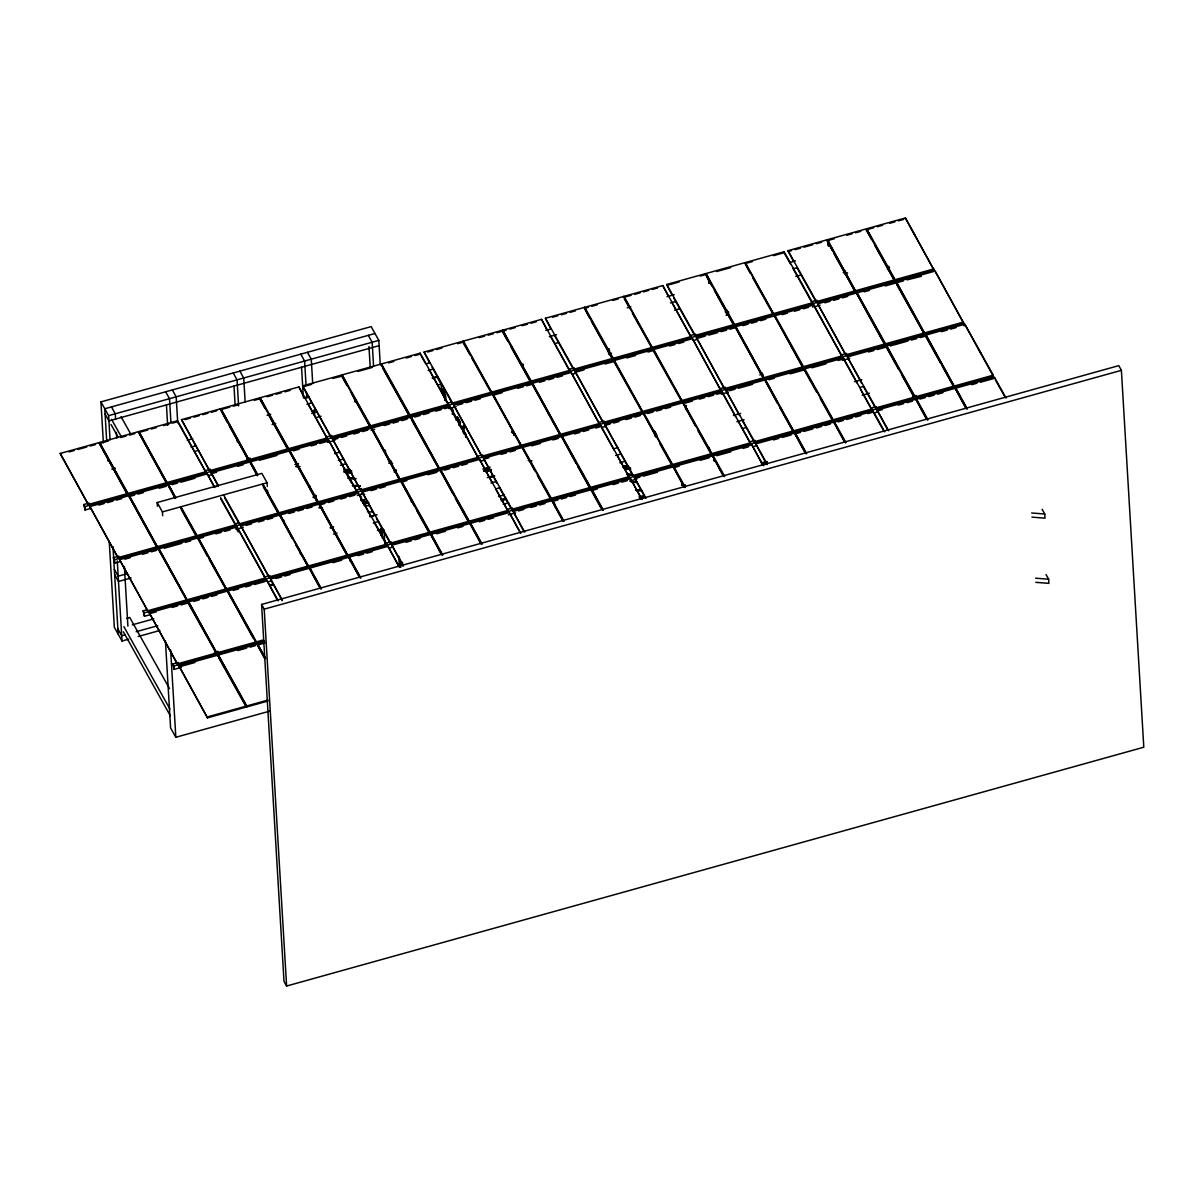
<?xml version="1.0" encoding="UTF-8"?>
<svg xmlns="http://www.w3.org/2000/svg" width="1204" height="1204" viewBox="0 0 1204 1204"><rect width="100%" height="100%" fill="white"/><g stroke="black" fill="none" stroke-linecap="round" stroke-linejoin="round"><path stroke-width="1.5" d="M511.79 432.417L512.874 432.763L512.317 431.559L513.175 432.176L514.198 435.487L513.747 433.004L511.956 431.303M714.107 460.997L714.138 458.032M714.303 460.951L714.333 457.987M441.793 393.392C439.701 382.571 447.677 395.604 445.555 400.3M443.328 389.103L441.055 389.735M309.88 487.003L309.97 486.085L309.774 487.846M354.804 400.195L355.225 401.113L354.608 399.382L355.135 401.97M394.912 471.035L396.372 469.951L395.394 472.359L394.4 472.299L394.28 470.087M513.867 435.111L513.747 433.004L512.452 432.04L512.663 432.913M608.517 351.538L608.908 349.01M656.948 435.02L655.518 436.345L654.193 431.182L655.126 434.599M725.846 309.895L726.343 312.634L728.209 313.537L727.321 315.042M887.483 269.545L888.808 266.25M364.225 503.046L363.924 500.819L360.974 500.111M311.67 384.347L302.851 386.8L331.326 437.744L302.806 385.852L341.56 375.061L342.207 376.024L332.801 378.447M827.885 240.499L828.186 245.767M921.406 276.288L906.973 279.9M452.298 414.161L453.156 410.97L451.53 408.066M452.478 414.146L453.336 410.955L451.711 408.051M462.848 429.572L463.841 426.035L461.99 426.562L462.471 427.811L463.886 427.856L463.841 426.035M462.803 431.92L464.292 426.607M463.314 430.836L464.308 427.3M685.422 408.999L686.43 405.462M728.375 311.821L726.132 315.297M456.286 420.166L457.595 417.261L460.515 422.499L459.401 425.403M456.466 420.166L457.595 417.261M459.221 425.403L460.334 422.499L457.415 417.246M686.084 409.571L687.032 408.984M687.604 410.564L686.762 410.143L687.198 410.805M889.515 267.408L888.326 269.561L887.589 268.447M728.315 314.033L726.915 314.124L727.788 311.415L725.275 311.279L725.696 312.739M728.766 312.393L727.291 314.5M443.99 396.658L448.746 405.221M609.435 349.265L608.426 352.245L608.908 350.003L608.983 352.426L610.849 354.653M759.89 375.046L761.997 372.668M763.095 374.293L762.042 375.257L759.95 372.382M444.261 397.651L443.674 395.8M654.66 432.748L654.193 431.182L655.653 433.666L655.488 436.676M394.882 471.456L396.297 470.749M388.757 463.179L391.947 462.291M463.66 433.621L463.63 430.249L463.856 433.56M465.873 437.157L465.632 433.846L465.677 437.218M103.378 442.861L100.94 401.895L371.133 326.615L378.808 340.371L380.253 364.586M374.971 333.493L104.778 408.758L106.659 440.423M100.94 401.895L108.631 415.636L378.808 340.371M379.125 345.638L108.932 420.918L105.094 414.041M60.2 453.441L88.735 505.334L60.2 453.441L98.954 442.651L127.474 494.528M127.157 492.782L99.526 442.485L138.279 431.694L166.799 483.572L138.279 431.694M138.851 431.529L167.371 483.421L138.851 431.529L177.605 420.738L206.125 472.615L177.65 421.671L172.368 423.146M181.503 419.654L210.023 471.532L181.503 419.654L220.257 408.848L248.776 460.741L229.212 425.719M220.829 408.698L249.348 460.575L220.829 408.698L259.582 397.892L288.102 449.784L268.522 414.763M265.542 408.231L260.139 397.741L298.893 386.935L327.428 438.828L307.848 403.807M347.52 385.385L342.117 374.895L380.87 364.105L409.405 415.982L382.706 368.228M381.502 364.887L381.442 363.939L420.196 353.148L448.731 405.041L429.151 370.004M429.497 362.554L424.094 352.065L462.848 341.259L491.954 392.986L463.42 341.108L502.173 330.302L530.708 382.195M508.148 340.642L502.745 330.152L541.499 319.346L570.034 371.238M550.8 328.752L545.397 318.262L584.151 307.471L612.686 359.349M588.304 307.276L584.783 308.254L584.723 307.306L623.476 296.515L652.568 348.242L624.048 296.35L662.802 285.559L691.322 337.451L672.645 304.01M672.088 294.965L666.7 284.475L705.454 273.669L733.973 325.562L714.408 290.54M712.301 285.604L706.026 273.519L744.779 262.713L773.871 314.44L745.351 262.562L784.105 251.756L812.565 302.716L812.835 307.231M793.391 261.178L788.003 250.673L826.757 239.882L855.276 291.774L833.92 253.562M827.329 239.716L855.848 291.609L827.329 239.716L866.082 228.926L894.602 280.818L875.022 245.782M872.93 240.845L866.639 228.76L905.393 217.969L933.928 269.862L84.837 506.598L83.708 504.566L89.141 503.061M69.064 451.936L74.347 450.462M77.869 449.483L86.673 447.03M90.195 446.037L95.492 444.562M99.586 443.433L108.39 440.98M120.716 437.534L125.999 436.074M129.52 435.08L134.803 433.621M138.896 432.477L147.716 430.024M151.237 429.045L156.52 427.57M163.563 425.599L168.846 424.124M185.085 419.609L190.367 418.134M193.889 417.156L199.172 415.681M202.693 414.703L207.976 413.228M211.498 412.25L216.78 410.775M220.874 409.631L229.693 407.178M233.215 406.199L238.497 404.725M254.345 400.315L259.628 398.84L264.97 408.397M267.243 396.718L272.54 395.243M276.062 394.265L281.345 392.79M284.866 391.812L290.149 390.337M358.039 371.419L372.126 367.491M388.546 362.916L393.828 361.456M406.169 358.009L411.452 356.534M414.974 355.556L420.256 354.081L420.196 353.148M427.676 352.019L432.958 350.545M436.48 349.566L441.778 348.091M457.625 343.682L462.908 342.207L470.027 354.939M479.327 337.632L484.61 336.157M488.147 335.179L493.429 333.704M496.951 332.725L502.234 331.25L507.576 340.807M502.805 331.085L506.327 330.107M509.849 329.128L515.131 327.654M522.175 325.697L527.457 324.222M530.979 323.244L536.277 321.769M552.501 317.239L557.783 315.779M561.305 314.786L566.587 313.311M570.109 312.333L575.407 310.858M591.826 306.283L597.109 304.823M612.956 300.398L618.254 298.923M625.869 296.801L631.152 295.326M634.674 294.348L639.956 292.873M643.478 291.895L648.76 290.42M652.282 289.442L657.565 287.967M668.521 284.927L679.086 281.977M700.231 276.092L705.514 274.617L705.454 273.669M716.651 271.517L730.738 267.589M747.157 263.014L752.455 261.539M773.585 255.654L784.15 252.705L790.381 263.857M788.063 251.621L791.585 250.643M795.107 249.649L800.389 248.19M803.911 247.196L812.715 244.743M816.237 243.765L821.519 242.29M827.374 240.665L834.432 238.693M846.758 235.262L852.041 233.787M855.562 232.808L860.845 231.334M868.46 229.212L873.743 227.752M877.264 226.758L882.562 225.283M889.606 223.327L894.888 221.852M898.41 220.874L903.692 219.399M303.423 397.982L308.856 396.477M426.427 363.713L430.039 362.705M545.803 330.453L551.236 328.948M627.209 307.772L630.821 306.764M667.001 296.696L674.225 294.679M789.99 262.427L795.423 260.907M267.122 415.32L270.75 414.311M306.915 404.228L312.348 402.723M428.112 370.471L433.53 368.951M549.295 336.699L556.534 334.697M670.493 302.941L675.911 301.436M793.496 268.673L797.108 267.664M187.222 440.197L192.625 438.692M312.844 411.016L316.456 410.007M432.221 377.755L437.639 376.235M555.225 343.486L558.837 342.478M674.601 310.226L680.034 308.721M795.784 276.468L801.217 274.948M432.492 378.538L437.248 377.213L441.1 384.091L441.432 389.644M111.806 469.154L115.403 468.16M191.06 447.075L196.463 445.57M272.119 424.5L275.716 423.492M311.746 413.454L317.149 411.949M194.973 451.349L198.585 450.341M315.659 417.728L321.062 416.223M437.925 384.979L441.1 384.091M210.429 469.259L204.996 470.779L206.14 472.811M246.639 459.175L250.266 458.167M331.732 435.472L326.299 436.992L327.443 439.008M447.602 403.189L451.229 402.181M568.905 369.402L574.338 367.882M690.208 335.6L695.641 334.095M811.496 301.813L816.929 300.293M88.675 504.386L127.428 493.595M99.526 442.485L128 493.429L166.754 482.638M167.326 482.473L206.065 471.682M209.978 470.598L248.731 459.793M249.288 459.642L288.042 448.836M260.139 397.741L288.614 448.686L327.368 437.88M331.266 436.796L370.019 426.005L370.079 426.938L351.402 393.512M342.117 374.895L370.591 425.84L409.345 415.049M381.442 363.939L409.917 414.883L448.671 404.092M424.094 352.065L452.569 403.009L491.322 392.203L491.382 393.151L471.802 358.13M491.894 392.052L530.648 381.247M502.745 330.152L531.22 381.096L569.974 370.29M545.397 318.262L573.872 369.207L612.625 358.416M584.723 307.306L613.197 358.25L651.951 347.459L652.011 348.407L632.431 313.371M652.523 347.294L691.277 336.503M666.7 284.475L695.175 335.419L733.928 324.613M706.026 273.519L734.5 324.463L773.254 313.657L773.299 314.605L752.846 277.989M773.826 313.507L812.565 302.716M788.003 250.673L816.478 301.617L855.231 290.826M855.788 290.661L894.542 279.87M866.639 228.76L895.114 279.704L933.868 268.913M89.894 506.568L118.428 558.46L89.894 506.568L128.647 495.777L157.182 547.669L128.647 495.777M129.219 495.627L157.739 547.504L129.219 495.627L167.973 484.821L175.092 497.553M175.709 498.336L168.545 484.67L207.299 473.864L214.417 486.597M218.375 486.461L211.197 472.781L249.95 461.99L257.069 474.722M257.686 475.505L250.522 461.824L289.276 451.033L317.796 502.911M317.48 501.165L289.848 450.868L328.587 440.077L357.121 491.954L328.587 440.077M332.5 438.993L361.019 490.871L332.5 438.993L371.253 428.188L399.773 480.08L397.109 475.294M371.825 428.037L400.345 479.914L371.825 428.037L410.564 417.231L439.099 469.124L411.512 419.775M411.136 417.081L439.671 468.958L411.136 417.081L449.89 406.275L478.424 458.167L449.89 406.275M453.788 405.191L482.322 457.084L453.788 405.191L492.541 394.4L521.648 446.127L493.113 394.235L531.867 383.444L560.402 435.321L531.867 383.444M532.439 383.278L560.974 435.171L532.439 383.278L571.193 372.487L599.727 424.365M575.091 371.404L603.625 423.281L575.091 371.404L613.844 360.598L642.951 412.325L614.416 360.447L653.17 349.642L682.277 401.368L653.742 349.491L692.496 338.685L721.015 390.578M696.394 337.602L724.928 389.494L696.394 337.602L735.147 326.811L763.682 378.688L735.147 326.811M735.719 326.645L764.239 378.538L735.719 326.645L774.473 315.854L802.993 367.732M775.09 316.637L775.045 315.689L813.799 304.898L842.318 356.79M817.697 303.814L846.216 355.692L817.697 303.814L856.45 293.008L884.97 344.901M884.654 343.155L857.022 292.858L895.776 282.052L924.296 333.944L896.709 284.595M896.348 281.902L924.868 333.779L896.348 281.902L935.087 271.096L963.621 322.988L114.53 559.74L113.402 557.708L118.835 556.188M98.758 505.063L104.041 503.588M107.562 502.61L112.845 501.135M116.367 500.157L121.664 498.682M129.28 496.56L134.562 495.085M138.084 494.107L143.366 492.632M159.214 488.222L166.272 486.25M172.127 484.625L177.409 483.15M180.931 482.172L195.018 478.244M211.257 473.729L216.539 472.254M237.67 466.354L242.952 464.894M259.387 460.319L276.995 455.413M293.415 450.838L299.134 449.212M311.038 445.916L316.321 444.457M319.843 443.463L328.647 441.01M332.545 439.927L337.842 438.452M341.364 437.473L346.647 435.998M353.69 434.042L358.973 432.567M362.494 431.589L367.777 430.114M384.211 425.539L389.494 424.064M393.016 423.086L398.298 421.611M401.82 420.632L407.102 419.158M414.718 417.036L420 415.561M423.522 414.582L428.82 413.107M435.863 411.151L441.146 409.676M444.667 408.698L449.95 407.223M457.369 405.146L462.652 403.686M466.174 402.693L471.471 401.233M474.993 400.24L480.276 398.78M501.978 392.73L493.173 395.183L493.113 394.235M517.84 388.305L523.123 386.83M526.645 385.852L531.927 384.377M539.543 382.255L544.825 380.795M548.347 379.802L553.629 378.327M557.151 377.349L562.449 375.874M575.151 372.337L583.955 369.884M605.1 363.999L613.905 361.546L642.379 412.49L642.319 411.542L603.565 422.348M626.802 357.949L635.607 355.496M647.948 352.065L653.23 350.59L681.705 401.534L681.645 400.586L642.891 411.392M669.65 346.015L674.932 344.54M678.454 343.561L683.737 342.087M696.454 338.55L705.258 336.097M708.78 335.103L717.584 332.65M721.106 331.672L726.403 330.197M729.925 329.219L735.208 327.744M742.823 325.622L748.105 324.162M751.627 323.169L756.91 321.694M760.431 320.715L765.714 319.241M782.149 314.665L787.431 313.206M794.474 311.234L799.757 309.759M803.279 308.781L808.561 307.306M824.8 302.791L830.083 301.316M833.604 300.338L838.887 298.863M842.409 297.885L847.691 296.41M864.126 291.835L869.408 290.36M885.256 285.95L895.821 283L895.776 282.052M898.154 282.353L903.436 280.878M83.708 504.566L85.048 509.999L90.466 508.479M208.157 475.7L211.769 474.692M327.638 442.41L334.878 440.393M371.088 430.31L374.715 429.286M448.941 408.607L456.181 406.591M572.05 374.309L575.678 373.3M693.353 340.521L696.966 339.513M814.656 306.719L820.074 305.214M157.408 506.267L157.182 502.535L261.84 473.368L267.077 482.744L267.303 486.491M213.815 487.199L217.427 486.19M294.875 464.609L298.472 463.615M334.501 453.577L339.904 452.072M338.339 460.455L343.742 458.95M157.182 502.535L162.42 511.911L267.077 482.744M340.461 465.226L345.864 463.721M234.705 523.906L238.317 522.897M361.426 488.598L355.993 490.118L357.137 492.15M482.729 454.811L477.296 456.316L478.439 458.348M598.599 422.529L604.032 421.009M719.902 388.741L725.335 387.221M841.205 354.939L846.623 353.434M118.368 557.527L157.122 546.721M157.694 546.571L196.448 535.765L196.493 536.713L181.368 509.638M180.991 506.959L197.02 535.614L235.773 524.809L235.818 525.757M223.658 495.07L239.671 523.725L278.425 512.934L278.47 513.867L263.345 486.807M262.969 484.113L278.997 512.769L317.736 501.978M289.848 450.868L318.308 501.812L357.061 491.021M360.974 489.938L399.713 479.132M400.285 478.981L439.039 468.175M439.611 468.025L478.364 457.219M482.262 456.135L521.016 445.345L521.076 446.278M521.588 445.179L560.342 434.388M560.913 434.223L599.667 423.432M682.216 400.435L720.97 389.629M724.868 388.546L763.622 377.755M764.194 377.589L802.948 366.799M775.045 315.689L803.519 366.633L842.273 355.842M846.171 354.759L884.925 343.953M857.022 292.858L885.497 343.802L924.236 332.996M924.807 332.846L963.561 322.04M119.587 559.709L158.341 548.919L186.816 599.863L186.876 600.796L148.122 611.602L119.587 559.709L148.122 611.602M158.913 548.753L197.667 537.962L226.141 588.906L226.186 589.84L187.448 600.645L158.913 548.753L187.448 600.645M198.239 537.797L236.992 527.006L265.467 577.95L265.512 578.883L226.758 589.689L198.239 537.797L226.758 589.689M240.89 525.907L279.644 515.116L308.119 566.061L308.164 567.009L269.425 577.8L240.89 525.907L269.425 577.8M280.216 514.951L318.97 504.16L347.489 556.052L308.736 566.843L280.216 514.951L292.722 538.188M319.542 504.009L358.295 493.204L386.755 544.148L386.815 545.096L348.061 555.887L319.542 504.009L348.061 555.887M374.7 515.357L362.193 492.12L400.947 481.329L429.467 533.206L390.713 544.012L376.476 518.533M414.913 505.981L401.519 481.164L440.273 470.373L468.792 522.25L430.039 533.056L417.577 510.767M454.239 495.025L440.83 470.207L479.583 459.416L508.118 511.294L469.364 522.1L456.015 498.215M496.891 483.15L483.496 458.318L522.235 447.527L551.342 499.254L590.095 488.463L561.561 436.57L522.807 447.376L522.867 448.309M576.43 462.833L562.133 436.42L600.886 425.614L629.421 477.506L590.667 488.297L578.206 466.008M604.784 424.53L633.259 475.475L672.013 464.684L672.073 465.617L633.319 476.423L604.784 424.53L643.538 413.74L672.645 465.466L711.398 454.661L711.338 453.727L672.584 464.518L644.11 413.574L682.864 402.783L711.97 454.51L750.724 443.704L722.189 391.827L683.436 402.618L683.496 403.566L692.3 401.113M739.497 415.561L726.087 390.743L764.841 379.937L793.376 431.83L754.622 442.62L742.161 420.331M777.919 403.009L765.413 379.787L804.167 368.981L833.258 420.708L872.012 409.917L843.492 358.024L804.739 368.83L804.799 369.763M861.688 383.354L847.39 356.941L886.144 346.15L914.664 398.027L875.925 408.833L863.464 386.544M899.222 369.222L886.716 345.984L925.47 335.194L953.989 387.071L915.236 397.877L902.789 375.588M926.042 335.028L964.795 324.237L993.255 375.181L993.315 376.115L954.561 386.92L926.042 335.028L954.561 386.92M124.93 559.183L130.213 557.708M142.539 554.276L147.836 552.802M151.358 551.823L156.64 550.348M164.256 548.226L181.864 543.32M185.386 542.327L190.668 540.867M198.299 538.745L203.581 537.27M215.907 533.839L221.19 532.364M224.712 531.37L229.994 529.91M246.233 525.38L251.516 523.906M258.559 521.949L263.842 520.474M267.363 519.496L272.646 518.021M289.08 513.446L294.363 511.971M297.885 510.993L303.167 509.518M306.689 508.539L311.971 507.065M319.587 504.943L324.884 503.468M328.406 502.489L333.689 501.014M340.732 499.058L346.015 497.583M349.536 496.605L354.819 495.13M371.058 490.615L376.34 489.14M379.862 488.147L385.145 486.687M401.564 482.112L406.847 480.637M427.992 474.737L436.796 472.284M444.411 470.162L449.694 468.702M453.216 467.709L458.513 466.249M462.035 465.256L467.318 463.796M483.541 459.266L488.824 457.791M501.165 454.359L506.448 452.885M509.969 451.906L515.252 450.431M531.671 445.856L540.491 443.403M552.817 439.972L558.099 438.497M574.519 433.922L579.801 432.447M583.323 431.468L588.621 429.994M595.664 428.037L600.947 426.562L600.886 425.614M604.844 425.479L610.127 424.004M613.649 423.025L618.931 421.55M625.99 419.579L631.272 418.119M634.794 417.126L640.077 415.651M647.692 413.529L652.974 412.069M656.496 411.076L661.779 409.616M665.3 408.623L670.598 407.163M699.343 399.141L704.626 397.666M708.148 396.688L713.43 395.213M716.967 394.235L722.249 392.76L735.584 416.644M729.669 390.698L734.952 389.223M738.473 388.245L752.575 384.317M768.995 379.742L774.277 378.267M790.125 373.857L804.227 369.929L816.673 392.218M811.842 367.807L825.929 363.879M838.255 360.447L843.537 358.973L856.887 382.857M868.581 351.989L873.863 350.53M877.385 349.536L886.204 347.083L886.144 346.15M890.298 345.954L907.906 341.033M911.428 340.055L916.711 338.58M920.232 337.602L925.515 336.127L940.64 363.202M941.468 331.657L947.232 330.092M950.754 329.098L956.036 327.623M113.402 557.708L114.741 563.126L120.174 561.621M236.029 529.339L243.283 527.322M357.332 495.536L362.765 494.031M480.441 461.237L484.068 460.229M601.744 427.45L605.371 426.442M721.241 394.159L728.48 392.143M842.529 360.357L849.783 358.34M362.901 500.066L366.513 499.058M362.434 502.369L367.506 500.954M482.849 469.093L490.163 467.122M484.55 468.883L488.117 467.889M485.046 468.928L488.613 467.935M363.036 503.468L368.108 502.053M485.287 469.47L488.854 468.476M483.722 470.659L489.08 469.169M363.804 504.205L368.981 502.76M483.857 471.336L490.991 469.349M485.182 471.336L488.749 470.343M485.679 471.366L491.021 469.876M485.423 471.652L490.946 470.177M127.172 573.691L118.173 576.189L114.335 569.311M489.035 477.07L492.632 476.031M487.334 477.582L492.752 476.242M489.08 477.386L494.573 475.941M489.2 477.612L494.588 476.077M131.101 577.95L118.489 581.472L114.636 574.594M330.001 527.834L333.628 526.825M369.809 516.757L377.033 514.74M490.991 482.985L496.424 481.48M613.995 448.716L617.607 447.707M733.371 415.455L740.611 413.439M854.569 381.698L861.793 379.681M333.508 534.094L337.12 533.086M373.3 523.003L378.718 521.482M496.289 488.734L499.916 487.725M615.68 455.473L621.098 453.968M736.863 421.716L744.102 419.699M859.867 387.447L863.479 386.439M377.409 530.287L382.827 528.767M498.591 496.515L504.024 495.01M619.789 462.757L625.207 461.252M742.793 428.489L746.405 427.48M862.169 395.228L869.408 393.211M500.804 499.585L506.011 498.125M501.27 500.713L506.628 499.224M503.287 504.31L508.63 502.82M149.868 614.747L144.435 616.267L143.095 610.834L146.707 609.826M264.398 577.047L269.831 575.527M391.119 541.74L385.686 543.245L386.83 545.277M506.989 509.458L512.422 507.937M628.292 475.655L631.919 474.647M749.595 441.868L755.028 440.348M870.898 408.066L876.331 406.561M912.527 396.477L916.154 395.469M148.062 610.654L186.816 599.863M187.388 599.697L226.141 588.906M226.713 588.741L265.467 577.95M269.365 576.851L308.119 566.061M308.691 565.91L347.444 555.104M348.016 554.954L386.755 544.148M362.193 492.12L390.668 543.064L429.422 532.273M401.519 481.164L429.978 532.108L468.732 521.317M440.83 470.207L469.304 521.151L508.058 510.361M483.496 458.318L511.956 509.277L550.71 498.471L550.77 499.419L512.016 510.21L499.555 487.921M522.807 447.376L551.281 498.321L590.035 487.515M562.133 436.42L590.607 487.364L629.361 476.558M683.436 402.618L711.91 453.562L750.664 442.771M726.087 390.743L754.562 441.687L793.316 430.881M793.887 430.731L832.641 419.925L832.686 420.873L793.948 431.664L765.413 379.787M804.739 368.83L833.213 419.775L871.967 408.969M847.39 356.941L875.865 407.885L914.619 397.094M886.716 345.984L915.19 396.929L953.944 386.138M954.501 385.972L993.255 375.181M143.095 610.834L144.224 612.866L993.33 376.31L964.795 324.237M126.601 618.389L129.761 617.501L169.523 688.643M149.281 612.836L188.035 602.045L216.509 652.989L216.57 653.938L177.816 664.728L149.281 612.836L177.816 664.728M188.607 601.88L227.36 591.089L255.835 642.033L255.895 642.981L217.141 653.772L188.607 601.88L217.141 653.772M263.51 640.859L256.467 642.816L227.932 590.923L266.686 580.132L278.244 600.826M282.203 600.691L270.584 579.049L309.338 568.243L320.911 588.952M319.752 586.544L309.91 568.092L348.663 557.302L360.222 577.995M359.966 577.183L349.235 557.136L387.989 546.345L399.547 567.039M402.618 565.293L391.887 545.246L430.641 534.456L442.199 555.149M441.943 554.337L431.213 534.29L469.966 523.499L481.525 544.193M481.269 543.38L470.538 523.334L509.277 512.543L520.85 533.237M523.921 531.506L513.19 511.459L551.944 500.668L563.502 521.362M557.843 499.976L552.561 501.451L552.501 500.503L591.254 489.712L602.828 510.406M601.669 507.998L591.826 489.546L630.58 478.756L642.153 499.449M645.224 497.703L634.478 477.657L673.232 466.866L684.805 487.56M679.146 466.174L673.864 467.649L673.804 466.7L712.557 455.91L724.131 476.603M713.189 456.692L713.129 455.759L751.883 444.953L763.456 465.647M766.512 463.916L755.781 443.87L794.535 433.079L806.108 453.773M804.949 451.365L795.107 432.913L833.86 422.122L845.434 442.816M834.492 422.905L834.432 421.957L873.186 411.166L884.744 431.86M887.815 430.114L877.084 410.082L915.838 399.276L927.411 419.97M927.14 419.173L916.41 399.126L955.163 388.32L966.722 409.014M966.466 408.216L955.735 388.17L994.489 377.364L1006.047 398.057M151.102 613.287L156.385 611.813M172.247 607.403L177.53 605.928M181.051 604.95L188.095 602.993L216.57 653.938M193.949 601.353L199.232 599.878M202.754 598.9L208.036 597.425M211.558 596.447L216.84 594.972M233.275 590.396L238.558 588.922M245.601 586.965L250.883 585.49M254.405 584.512L264.985 581.562M275.927 578.522L281.209 577.047M284.731 576.069L290.013 574.594M332.861 562.659L341.665 560.206M358.1 555.631L363.382 554.156M366.904 553.163L372.186 551.703M406.034 542.267L411.316 540.792M414.838 539.813L420.121 538.338M436.555 533.763L445.36 531.31M457.686 527.879L462.968 526.404M479.388 521.829L484.685 520.354M488.207 519.375L493.489 517.901M518.518 510.932L523.815 509.458M530.859 507.486L536.141 506.026M539.663 505.033L544.945 503.573M561.365 498.998L566.663 497.523M570.184 496.53L575.467 495.07M591.886 490.495L597.169 489.02M613.032 484.595L618.314 483.135M621.836 482.142L627.118 480.667M634.538 478.605L639.821 477.13M643.342 476.152L657.444 472.224M700.292 460.289L709.096 457.836M716.711 455.714L730.798 451.786M743.139 448.355L748.421 446.88M773.45 439.896L778.747 438.437M782.269 437.443L791.073 434.99M795.167 433.861L800.449 432.387M803.971 431.408L812.775 428.955M816.297 427.962L821.579 426.502M825.116 425.509L830.399 424.034M838.014 421.912L843.297 420.452M846.818 419.459L852.101 417.999M855.623 417.005L860.905 415.546M867.949 413.574L873.246 412.099L883.917 431.213M877.144 411.016L882.427 409.541M898.274 405.131L903.557 403.656M907.079 402.678L912.376 401.203M919.991 399.081L925.274 397.606M928.796 396.628L934.078 395.153M937.6 394.175L942.882 392.7M971.643 384.693L976.926 383.218M980.447 382.24L994.534 378.312L994.489 377.364M267.544 581.968L271.156 580.96M388.847 548.166L392.459 547.158M508.329 514.876L515.568 512.859M629.632 481.088L636.871 479.072M752.741 446.789L756.368 445.781M874.044 412.987L877.656 411.979M269.666 584.978L273.263 583.97M269.726 585.912L273.323 584.918M132.274 624.846L153.901 618.826M125.321 634.734L121.709 635.742L117.872 628.864M136.127 631.724L157.739 625.704M109.248 541.589L114.335 627.269L122.025 641.025L128.693 639.158M138.234 636.495L159.846 630.475M638.978 496.846L644.05 495.431M761.455 462.983L766.993 461.508M763.17 462.787L766.737 461.794M761.876 463.314L767.219 461.824M639.595 497.944L644.667 496.53M762.117 463.871L765.684 462.878M640.453 498.652L643.914 497.688M762.328 464.548L765.91 463.555M261.584 604.453L1118.772 365.64L1121.391 370.335L1143.8 747.217L286.612 986.031L283.993 981.35L261.584 604.453L264.203 609.149L286.612 986.031M762.478 465.226L766.045 464.232M264.203 609.149L1121.391 370.335M181.368 667.377L174.129 669.394L172.789 663.976L178.222 662.456M214.432 652.372L218.044 651.364M177.756 663.78L216.509 652.989M217.081 652.824L255.835 642.033M227.932 590.923L256.407 641.867L263.45 639.911M172.789 663.976L173.918 666.008L264.444 640.784M178.975 665.978L217.728 655.172L246.203 706.116L246.263 707.064L207.509 717.855L178.975 665.978L207.509 717.855M267.965 701.014L246.835 706.898L218.3 655.021L257.054 644.215L265.061 658.543M264.805 657.745L257.626 644.065L264.669 642.093M179.035 666.911L194.882 662.501M237.73 650.566L246.549 648.113M250.071 647.12L255.353 645.66M259.447 644.516L264.729 643.041M207.449 716.922L246.203 706.116M218.3 655.021L246.775 705.965L267.92 700.081M165.399 640.618L170.592 727.908L175.829 737.284L269.485 711.188M394.701 471.893L395.966 471.577M843.206 272.736L847.571 272.947M388.952 459.973L390.788 460.726L388.636 460.876L389.524 461.629L390.939 461.388L388.29 459.943L389.539 460.169M392.685 463.736L391.104 464.007L389.524 461.629M313.1 497.056L316.05 497.779M313.296 497.402L316.231 498.125M721.106 471.185L719.345 468.401M845.569 271.096L844.064 271.02L845.268 274.316L846.562 274.377L846.277 272.54M623.401 465.692L627.118 465.918M623.296 465.722L627.194 466.204M623.19 466.083L628.774 466.43M528.255 460.62L531.972 460.861M623.1 466.67L628.669 467.017M623.04 467.378L630.475 467.844M624.876 468.19L630.46 468.537M624.906 468.732L630.49 469.078M624.981 469.003L630.67 469.319M627.269 474.241L632.898 474.572L627.239 474.406M627.239 474.602L632.898 474.888M627.269 474.767L630.986 475.008M631.453 481.75L637.082 482.067M681.66 484.941L685.377 485.182M631.438 481.916L637.082 482.398M681.645 485.107L685.362 485.347M631.423 482.097L637.067 482.548M681.63 485.287L685.377 485.709M296.033 466.294L299.856 466.49M344.374 469.364L350.063 469.68M295.928 466.64L299.645 466.881M344.269 469.726L350.138 469.951M344.178 470.312L351.613 470.779M344.118 471.02L351.553 471.486M635.998 489.877L641.627 490.194L635.983 490.043M344.103 471.712L351.538 472.179M635.968 490.224L641.627 490.525M635.998 490.404L641.582 490.75M344.133 472.254L351.568 472.721M346.075 472.645L351.749 472.961M348.377 477.807L353.976 478.199M348.332 478.048L353.991 478.349M348.317 478.229L355.842 478.65M348.332 478.379L355.782 478.891M352.546 485.393L360.026 485.829M352.516 485.543L360.041 485.964M352.516 485.739L360.026 486.145M364.541 494.438L360.824 494.197L364.526 494.513M1031.693 512.994L1044.756 514.018L1045.012 518.171L1031.933 517.133M363.969 505.409L369.568 505.861M318.834 507.832L322.567 508.133M367.461 511.67L373.074 512.106M369.568 515.959L373.315 516.245M1035.56 578.191L1048.639 579.214L1048.895 583.368L1035.816 582.33M364.12 501.165L362.178 499.961M726.915 314.124L726.84 309.94M313.898 495.356L316.216 495.943L315.388 495.431M654.72 432.793L654.193 431.182L655.653 436.014M655.879 435.682L654.193 431.182L655.172 432.281M611.497 353.75L610.458 352.516L609.254 354.668L608.532 353.555L609.495 350.319M655.021 432.251L654.193 431.182L656.06 433.545M654.705 432.417L654.193 431.182L655.247 432.582M654.931 432.266L655.849 433.591M654.961 432.808L654.193 431.182L655.202 432.657M523.364 364.737L522.852 363.999L523.469 365.655M513.717 433.365L514.514 435.171L513.988 434.012M888.055 267.318L888.763 268.462M654.193 431.182L656.782 436.962M655.653 433.666L656.556 435.171M911.187 228.655L914.679 234.915M977.558 347.429L981.049 353.675M933.943 270.042L905.393 217.969M963.636 323.184L935.087 271.096M995.422 379.907L1005.22 397.41M962.402 322.672L964.238 325.938M1042.137 509.337L1044.756 514.018M955.735 388.17L967.294 408.863M875.594 245.631L895.174 280.652L895.114 279.704M866.127 229.874L871.47 239.415M942.431 366.377L953.989 387.071M965.894 408.367L955.163 388.32M1046.02 574.534L1048.639 579.214M916.41 399.126L927.968 419.82M832.145 250.372L826.757 239.882M884.082 343.306L856.45 293.008M887.092 348.678L898.651 369.372M902.217 375.738L914.664 398.027M925.68 417.728L915.838 399.276M877.084 410.082L888.657 430.776M796.958 267.544L816.523 302.565L816.478 301.617M793.06 268.627L812.64 303.844M814.747 307.426L842.333 356.971M860.454 389.223L872.027 410.097M834.432 421.957L845.991 442.651M750.167 273.218L744.779 262.713M802.105 366.151L774.473 315.854M820.24 398.584L832.686 420.873M844.591 442.169L833.86 422.122M795.107 432.913L806.68 453.607M714.98 290.375L734.545 325.396L734.5 324.463M779.71 406.199L793.045 430.069M706.402 276.213L711.73 285.754M777.348 403.174L764.841 379.937M780.026 407.945L792.488 430.234M804.377 451.53L794.535 433.079M755.781 443.87L767.354 464.563M673.879 298.156L695.235 336.352L695.175 335.419M668.19 296.049L662.802 285.559M721.03 390.773L692.496 338.685M738.263 421.415L750.724 443.9M762.614 465L751.883 444.953M708.434 447.075L710.164 450.161M713.129 455.759L724.703 476.453M686.626 408.969L687.153 409.902M686.235 409.209L686.762 410.143M624.424 299.043L629.767 308.6M695.385 426.005L682.864 402.783M698.049 430.791L710.51 453.08M722.4 474.361L712.557 455.91M673.804 466.7L685.377 487.409M589.554 317.961L584.151 307.471M591.33 321.152L611.798 357.769M656.06 436.962L643.538 413.74M659.611 443.328L672.073 465.617M683.977 486.913L673.232 466.866M634.478 477.657L646.051 498.366M554.352 335.133L573.932 370.155L573.872 369.207M546.887 329.851L541.499 319.346M550.454 336.217L570.034 371.434M599.727 424.56L571.193 372.487M601.834 428.157L614.296 450.446M616.96 455.217L629.421 477.687M640.423 497.207L630.58 478.756M591.826 489.546L603.4 510.24M510.812 345.413L530.392 380.449M511.128 347.173L529.82 380.599M575.858 462.983L561.561 436.57M577.634 466.174L590.095 488.463M592.202 492.24L601.097 508.163M552.501 500.503L564.074 521.197M520.188 444.697L492.541 394.4M534.757 470.764L522.235 447.527M537.42 475.535L550.77 499.419M562.674 520.715L551.944 500.668M513.19 511.459L524.748 532.153M432.161 367.325L452.629 403.942L452.569 403.009M463.435 430.31L465.632 433.846M421.144 355.677L425.599 363.638M492.105 482.638L479.583 459.416M495.657 489.005L508.118 511.294M520.023 532.589L509.277 512.543M451.018 409.345L466.294 436.57M454.314 415.711L456.602 419.82M459.055 424.139L461.403 428.338M368.304 335.344L372.156 342.222L373.586 366.437M470.538 523.334L482.097 544.042M382.39 366.483L409.977 415.832L409.917 414.883M452.779 493.595L440.273 470.373M455.443 498.381L468.792 522.25M480.697 543.546L469.966 523.499M431.213 534.29L442.771 554.999M351.071 391.767L370.651 426.788L370.591 425.84M341.56 375.061L370.019 426.005M341.605 375.994L346.948 385.551M395.333 472.118L371.253 428.188M414.342 506.147L400.947 481.329M417.02 510.917L429.467 533.206M441.371 554.502L430.641 534.456M411 500.759L411.617 501.857M307.426 352.305L311.264 359.183L312.709 383.399M300.759 354.157L304.612 361.034L306.042 385.25M391.887 545.246L403.445 565.955M364.406 502.038L363.924 500.819M361.576 497.914L360.974 496.816L361.185 500.488M304.296 397.44L298.893 386.935M370.802 516.441L358.295 493.204M374.354 522.807L386.815 545.096M398.72 566.392L387.989 546.345M360.929 499.058L363.202 503.121M345.202 471.667L351.673 483.271M349.235 557.136L360.794 577.83M269.094 414.597L288.674 449.619L288.614 448.686M316.908 501.331L289.276 451.033M347.489 556.052L318.97 504.16M359.394 577.348L348.663 557.302M239.882 371.133L243.72 377.996L245.165 402.211M233.215 372.984L237.053 379.862L238.603 405.929M250.522 461.824L257.641 474.557M309.91 568.092L321.468 588.786M263.029 485.061L279.042 513.717L278.997 512.769M295.401 542.959L307.848 565.248M262.397 484.279L278.425 512.934M227.421 422.529L220.257 408.848M257.114 475.655L249.95 461.99M292.151 538.354L279.644 515.116M295.717 544.72L307.276 565.413M319.18 586.709L309.338 568.243M172.322 389.945L176.175 396.823L177.725 422.905M211.197 472.781L218.315 485.513M270.584 579.049L282.157 599.742M165.67 391.797L169.508 398.674L170.953 422.89M224.591 497.598L239.716 524.673L239.671 523.725M220.648 497.749L235.773 524.809M214.462 487.545L207.299 473.864M220.693 498.697L234.93 524.161M265.512 578.883L236.992 527.006M277.417 600.179L266.686 580.132M235.517 527.066L238.257 531.972M168.545 484.67L175.664 497.402M257.626 644.065L265.632 658.392M181.051 507.892L197.065 536.548L197.02 535.614M180.434 507.11L196.448 535.765M175.152 498.501L167.973 484.821M207.509 556.414L197.667 537.962M209.285 559.589L226.186 589.84M253.216 638.195L227.36 591.089M264.233 657.896L257.054 644.215M121.047 416.689L130.995 434.463M111.445 406.907L115.283 413.785L115.614 419.368M111.536 419.338L121.484 437.112M111.039 424.5L118.263 437.428M126.586 492.948L98.954 442.651M186.876 600.796L158.341 548.919M218.677 657.715L246.263 707.064M123.861 626.622L169.945 709.066M123.365 631.784L170.351 715.853M442.906 388.997L445.149 399.984M442.876 389.584L445.119 400.556M442.169 389.78L443.298 395.273M441.477 389.84L442.214 393.497M925.47 335.194L925.515 336.127M915.19 396.929L915.236 397.877M885.497 343.802L885.542 344.735M875.865 407.885L875.925 408.833M873.186 411.166L873.246 412.099M843.492 358.024L843.537 358.973M828.487 240.544L828.803 245.827M828.217 240.409L828.533 245.676M828.096 240.875L828.292 244.397M833.213 419.775L833.258 420.708M813.799 304.898L813.844 305.831M804.167 368.981L804.227 369.929M803.519 366.633L803.565 367.581M784.105 251.756L784.15 252.705M745.351 262.562L745.396 263.495M754.562 441.687L754.622 442.62M722.189 391.827L722.249 392.76M708.975 279.208L709.126 282.955M708.704 279.057L708.915 282.579M708.584 279.539L708.795 283.045M711.91 453.562L711.97 454.51M672.584 464.518L672.645 465.466M653.742 349.491L653.802 350.424M653.17 349.642L653.23 350.59M644.11 413.574L644.17 414.522M624.048 296.35L624.108 297.298M623.476 296.515L623.537 297.448M633.259 475.475L633.319 476.423M614.416 360.447L614.476 361.381M613.844 360.598L613.905 361.546M613.197 358.25L613.257 359.198M591.254 489.712L591.314 490.645M590.607 487.364L590.667 488.297M554.502 503.091L554.713 506.749M551.281 498.321L551.342 499.254M531.22 381.096L531.28 382.029M502.173 330.302L502.234 331.25M511.956 509.277L512.016 510.21M463.42 341.108L463.48 342.041M462.848 341.259L462.908 342.207M469.304 521.151L469.364 522.1M429.978 532.108L430.039 533.056M410.564 417.231L410.624 418.179M402.482 562.238L402.708 565.91M400.33 560.01L400.766 567.34M399.818 560.748L400.149 566.241M399.442 557.467L399.999 566.648M398.84 556.368L399.487 567.385M380.87 364.105L380.931 365.038M385.355 450.266L385.566 453.983M390.668 543.064L390.713 544.012M383.956 529.76L384.828 544.419M381.788 527.518L382.451 538.519M381.292 528.27L381.728 535.599M381.141 528.631L381.578 535.976M380.63 529.369L380.961 534.877M368.981 346.526L370.2 367.009M349.642 557.196L349.852 560.868M331.1 524.688L331.326 528.36M314.259 409.48L314.59 415.064M318.308 501.812L318.368 502.76M306.493 392.7L306.824 398.298M301.542 367.205L303.318 397.004M300.157 550.288L300.368 553.96M283.783 520.038L284.009 523.71M267.514 490.224L267.739 493.971M259.582 397.892L259.628 398.84M256.407 641.867L256.467 642.816M233.997 386.017L235.096 404.649M237.098 438.181L237.308 441.898M246.775 705.965L246.835 706.898M217.728 655.172L217.789 656.12M188.035 602.045L188.095 602.993M166.438 404.845L167.657 425.328M173.918 666.008L174.129 669.394M162.42 511.911L162.645 515.643M170.637 649.994L175.829 737.284M144.224 612.866L144.435 616.267M128 493.429L128.045 494.377M116.397 432.417L116.728 438M124.373 566.527L127.91 626.125M108.631 415.636L110.061 439.851M117.27 560.929L122.025 641.025M114.53 559.74L114.741 563.126M107.668 457.189L107.878 460.921M112.98 546.601L118.188 634.147M84.837 506.598L85.048 509.999M354.593 399.668L354.969 401.368L354.593 399.668M316.17 495.672L313.808 495.521L316.17 495.672"/></g></svg>
